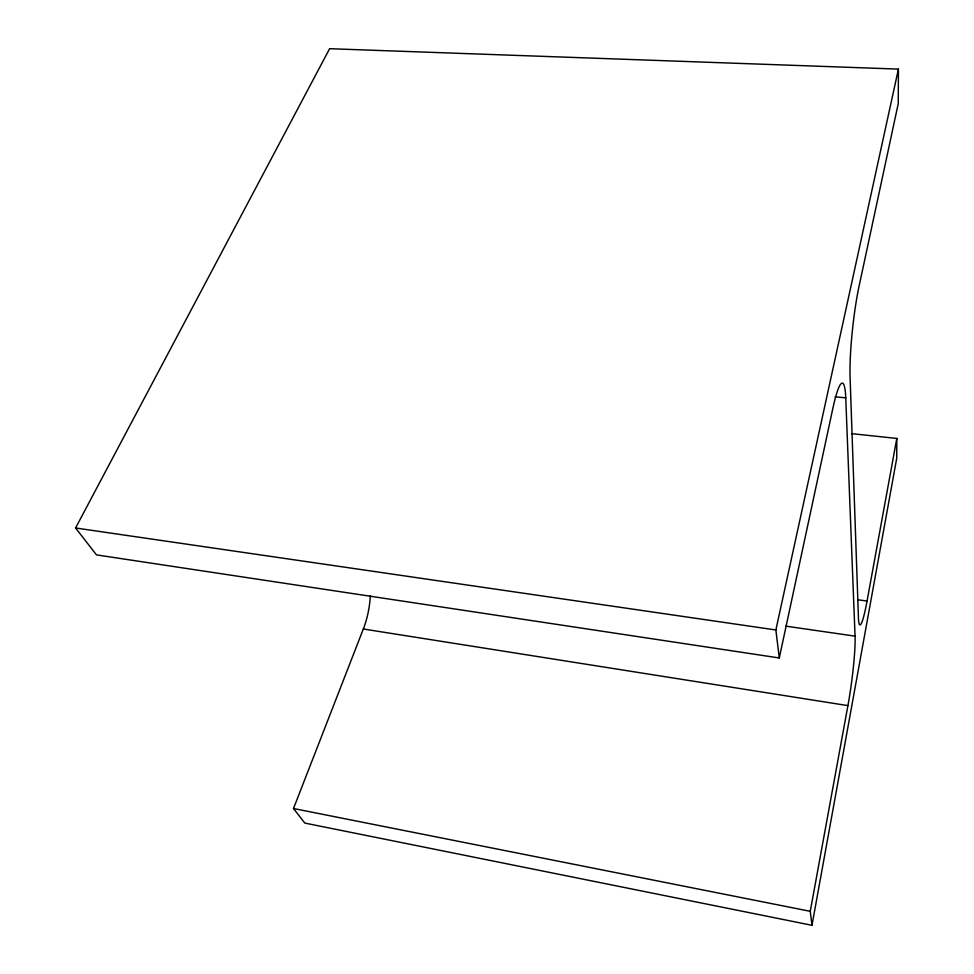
<?xml version="1.0" encoding="UTF-8"?>
<svg xmlns="http://www.w3.org/2000/svg" width="974" height="974" viewBox="0 0 974 974"><rect width="100%" height="100%" fill="white"/><g stroke="black" fill="none" stroke-linecap="round" stroke-linejoin="round"><path stroke-width="1.46" d="M851.483 433.637L896.811 438.434L896.725 458.218L811.975 925.3L304.813 823.079L293.503 808.517L363.339 628.997A47.787 19.809 -80.4 0 0 370.351 595.674M811.975 925.3L810.258 911.311L847.916 705.614A52.815 5.138 -82.4 0 0 855.05 636.144L845.749 397.855A66.22 8.182 -83.3 0 0 832.928 408.021L779.285 657.974L96.487 554.888L75.582 527.981L329.614 48.7L898.418 69.105L898.259 103.585L859.056 286.259A63.079 7.281 -83.8 0 0 850.083 377.206L858.447 617.833A50.307 4.724 -82.8 0 0 867.055 601.043L896.811 438.434M779.285 657.974L775.864 629.971L898.418 69.105M835.156 396.808L845.749 397.855M858.021 599.801L867.055 601.043M785.799 626.136L855.05 636.144M75.582 527.981L775.864 629.971M363.339 628.997L847.916 705.614M293.503 808.517L810.258 911.311"/></g></svg>
